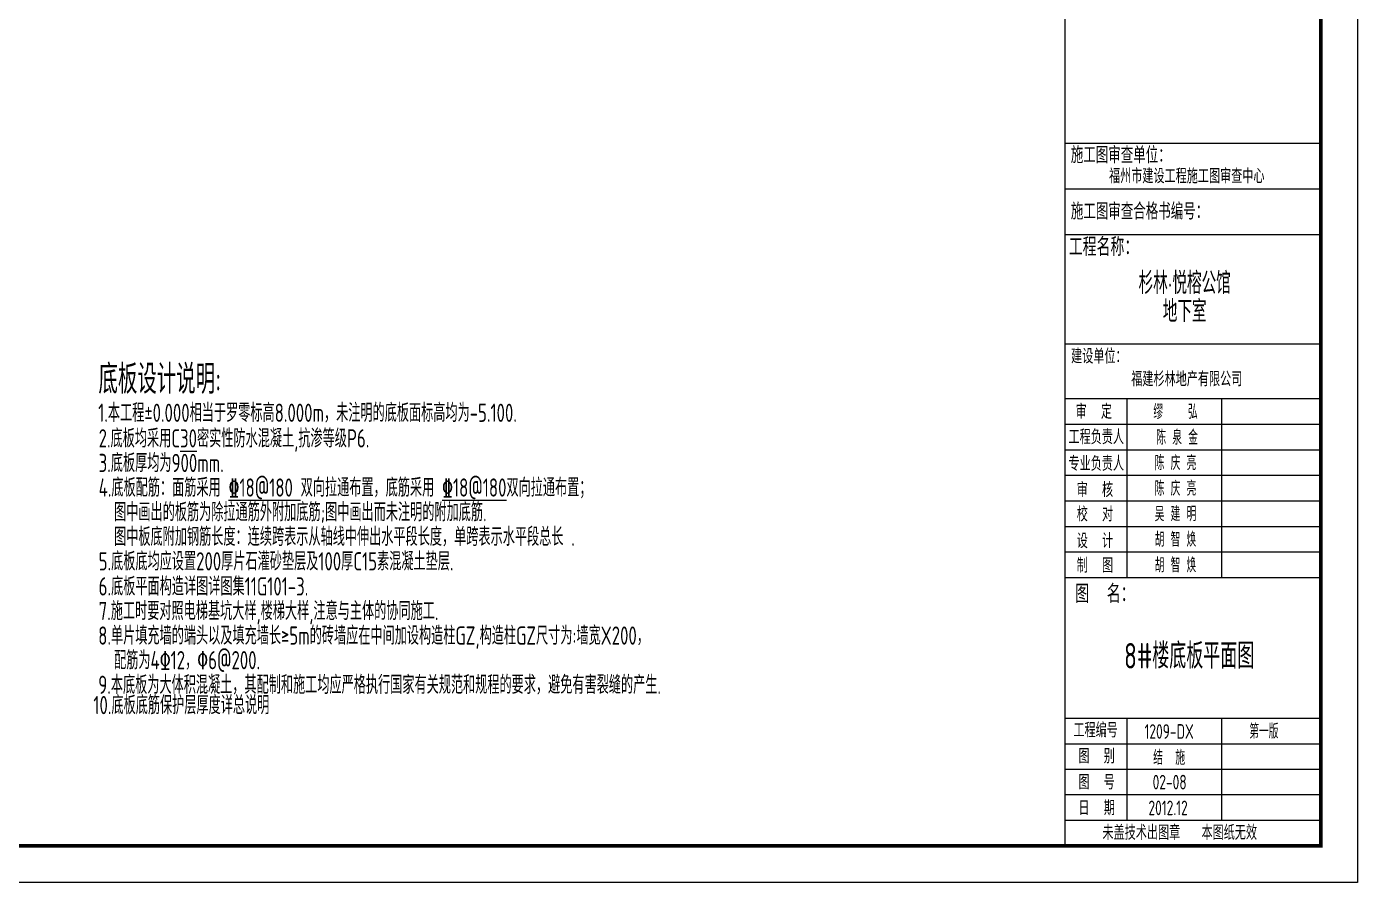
# Model space of a CAD drawing. Extents: x 627893 to 789462, y -407363 to 145317.
# Drawn here: x 705575 to 742006, y -326574 to -303129 of the extents above; entities that cross this region are included whole.
import ezdxf
from ezdxf.enums import TextEntityAlignment as Align

# ---------------------------------------------------------------- set-up
doc = ezdxf.new("R2010")
doc.units = 0
doc.header["$LTSCALE"] = 100
for name, color, linetype in [('TEXT', 2, 'CONTINUOUS'), ('图框', 254, 'CONTINUOUS'), ('图框文字', 7, 'CONTINUOUS')]:
    doc.layers.add(name, color=color, linetype=linetype)
doc.styles.add('HZTXT2', font='tssdeng.shx', dxfattribs={"width": 0.7, "bigfont": 'tssdchn.shx'})
doc.styles.get("Standard").update_dxf_attribs({"font": 'tssdeng.shx', "width": 0.7, "bigfont": 'tssdchn.shx'})

# ---------------------------------------------------------------- blocks, each defined once
blk = doc.blocks.new('A$C35F87531')
at = {"layer": '图框'}
for p, q in [((76100, 1000), (76100, 58400)), ((76100, 20254), (83100, 20254)), ((76100, 19004), (83100, 19004)), ((76100, 17754), (83100, 17754)), ((76100, 14754), (83100, 14754)), ((76100, 13254), (83100, 13254)), ((77791, 13254), (77791, 8354)), ((80377, 13254), (80377, 8354)), ((76100, 12554), (83100, 12554)), ((76100, 11854), (83100, 11854)), ((76100, 11154), (83100, 11154)), ((76100, 10454), (83100, 10454)), ((76100, 9754), (83100, 9754)), ((76100, 9054), (77791, 9054)), ((77791, 9054), (83100, 9054)), ((76100, 8354), (83100, 8354)), ((76100, 4500), (83100, 4500)), ((77791, 4500), (77791, 1700)), ((80377, 4500), (80377, 1700)), ((76100, 3800), (83100, 3800)), ((76100, 3100), (83100, 3100)), ((83100, 2400), (76100, 2400)), ((83100, 1700), (76100, 1700))]:
    blk.add_line(p, q, dxfattribs=at)
blk.add_lwpolyline([(0, 0), (0, 59400), (84100, 59400), (84100, 0)], close=True, dxfattribs=at)
at = {"layer": '图框', "const_width": 100}
blk.add_lwpolyline([(2500, 1000), (83100, 1000), (83100, 58400), (2500, 58400)], close=True, dxfattribs=at)
at = {"layer": '图框', "style": 'HZTXT2', "width": 0.8}
for s, height, p in [('施工图审查单位：', 450, (77622, 19953)), ('施工图审查合格书编号：', 450, (78136, 18409)), ('工程名称：', 500, (77151, 17437)), ('建设单位：', 400, (77022, 14436)), ('审  定', 400, (76886, 12921)), ('工程负责人', 400, (76952, 12224)), ('专业负责人', 400, (76952, 11495)), ('审  核', 400, (76915, 10777)), ('校  对', 400, (76916, 10109)), ('设  计', 400, (76915, 9376)), ('制  图', 400, (76915, 8703)), ('图  名：', 500, (77188, 7934)), ('工程编号', 400, (76935, 4192)), ('图  别', 400, (76963, 3475)), ('图  号', 400, (76963, 2758)), ('日  期', 400, (76963, 2058)), ('未盖技术出图章   本图纸无效', 400, (79237, 1389))]:
    blk.add_text(s, height=height, dxfattribs=at).set_placement(p, align=Align.MIDDLE)

msp = doc.modelspace()

# ---------------------------------------------------------------- block references
at = {"layer": '图框'}
msp.add_blockref('A$C35F87531', (657905.8, -326574.4), dxfattribs=at)

# ---------------------------------------------------------------- texts
at = {"layer": 'TEXT', "color": 100, "width": 0.7}
for s, height, p in [('底板设计说明:', 800, (707541.5, -313188.3)), ('1.本工程%%P0.000相当于罗零标高8.000m，未注明的底板面标高均为-5.100.', 500, (707533.5, -313958.7)), ('2.底板均采用C%%U30%%U密实性防水混凝土,抗渗等级P6.', 500, (707546.7, -314659.6)), ('3.底板厚均为900mm.', 500, (707546.7, -315333.4)), ('4.底板配筋：面筋采用 %%U%%13218@180 %%U双向拉通布置，底筋采用 %%U%%13218@180%%U双向拉通布置；', 500, (707546.7, -316007.2)), ('图中画出的板筋为除拉通筋外附加底筋;图中画出而未注明的附加底筋.', 500, (707969.3, -316681)), ('图中板底附加钢筋长度：连续跨表示从轴线中伸出水平段长度，单跨表示水平段总长 .', 500, (707969.3, -317354.8)), ('5.底板底均应设置200厚片石灌砂垫层及100厚C15素混凝土垫层.', 500, (707546.7, -318028.5)), ('6.底板平面构造详图详图集11G101-3.', 500, (707546.7, -318715.1)), ('7.施工时要对照电梯基坑大样,楼梯大样,注意与主体的协同施工.', 500, (707546.7, -319388.9)), ('8.单片填充墙的端头以及填充墙长%%1475m的砖墙应在中间加设构造柱GZ,构造柱GZ尺寸为:墙宽X200，', 500, (707534.4, -320062.7)), ('配筋为4%%13112，%%1306@200.', 500, (707969.3, -320736.5)), ('9.本底板为大体积混凝土，其配制和施工均应严格执行国家有关规范和规程的要求，避免有害裂缝的产生.', 500, (707536.2, -321410.3))]:
    msp.add_text(s, height=height, dxfattribs=at).set_placement(p)
msp.add_text('10.底板底筋保护层厚度详总说明', height=500, dxfattribs=at).set_placement((707402.5, -322116.9), align=Align.BOTTOM_LEFT)
at = {"layer": '图框文字', "color": 0}
for s, height, width, p in [('福州市建设工程施工图审查中心', 400, 0.8, (737335.7, -307201.1)), ('杉林·悦榕公馆', 600, 0.7, (737277.6, -310119.6)), ('地下室', 600, 0.7, (737277.6, -310892)), ('福建杉林地产有限公司', 400, 0.8, (737335.7, -312764.7))]:
    msp.add_text(s, height=height, dxfattribs=dict(at, width=width)).set_placement(p, align=Align.MIDDLE)
at = {"layer": '图框文字', "color": 0, "linetype": 'ByBlock', "width": 0.7}
for s, p in [('缪    弘', (737026.7, -313659.7)), ('陈 泉 金', (737071.1, -314359.7)), ('陈 庆 亮', (737026.7, -315059.5)), ('陈 庆 亮', (737026.7, -315759.5)), ('吴 建 明', (737026.7, -316459.5)), ('胡 智 焕', (737026.7, -317159.5)), ('胡 智 焕', (737026.7, -317859.5)), ('1209-DX', (736851.9, -322439.4)), ('结  施', (736851.9, -323133.4)), ('02-08', (736866.6, -323826.4))]:
    msp.add_text(s, height=400, dxfattribs=at).set_placement(p, align=Align.MIDDLE)
at = {"layer": '图框文字', "width": 0.7}
msp.add_text('8#楼底板平面图', height=700, dxfattribs=at).set_placement((737400.1, -320329.9), align=Align.MIDDLE)
at = {"layer": '图框文字', "color": 0, "linetype": 'ByBlock', "width": 0.7}
for s, p in [('第一版', (739047.9, -322632.8)), ('2012.12', (736285.6, -324733.4))]:
    msp.add_text(s, height=400, dxfattribs=at).set_placement(p)

doc.saveas('drawing.dxf')
